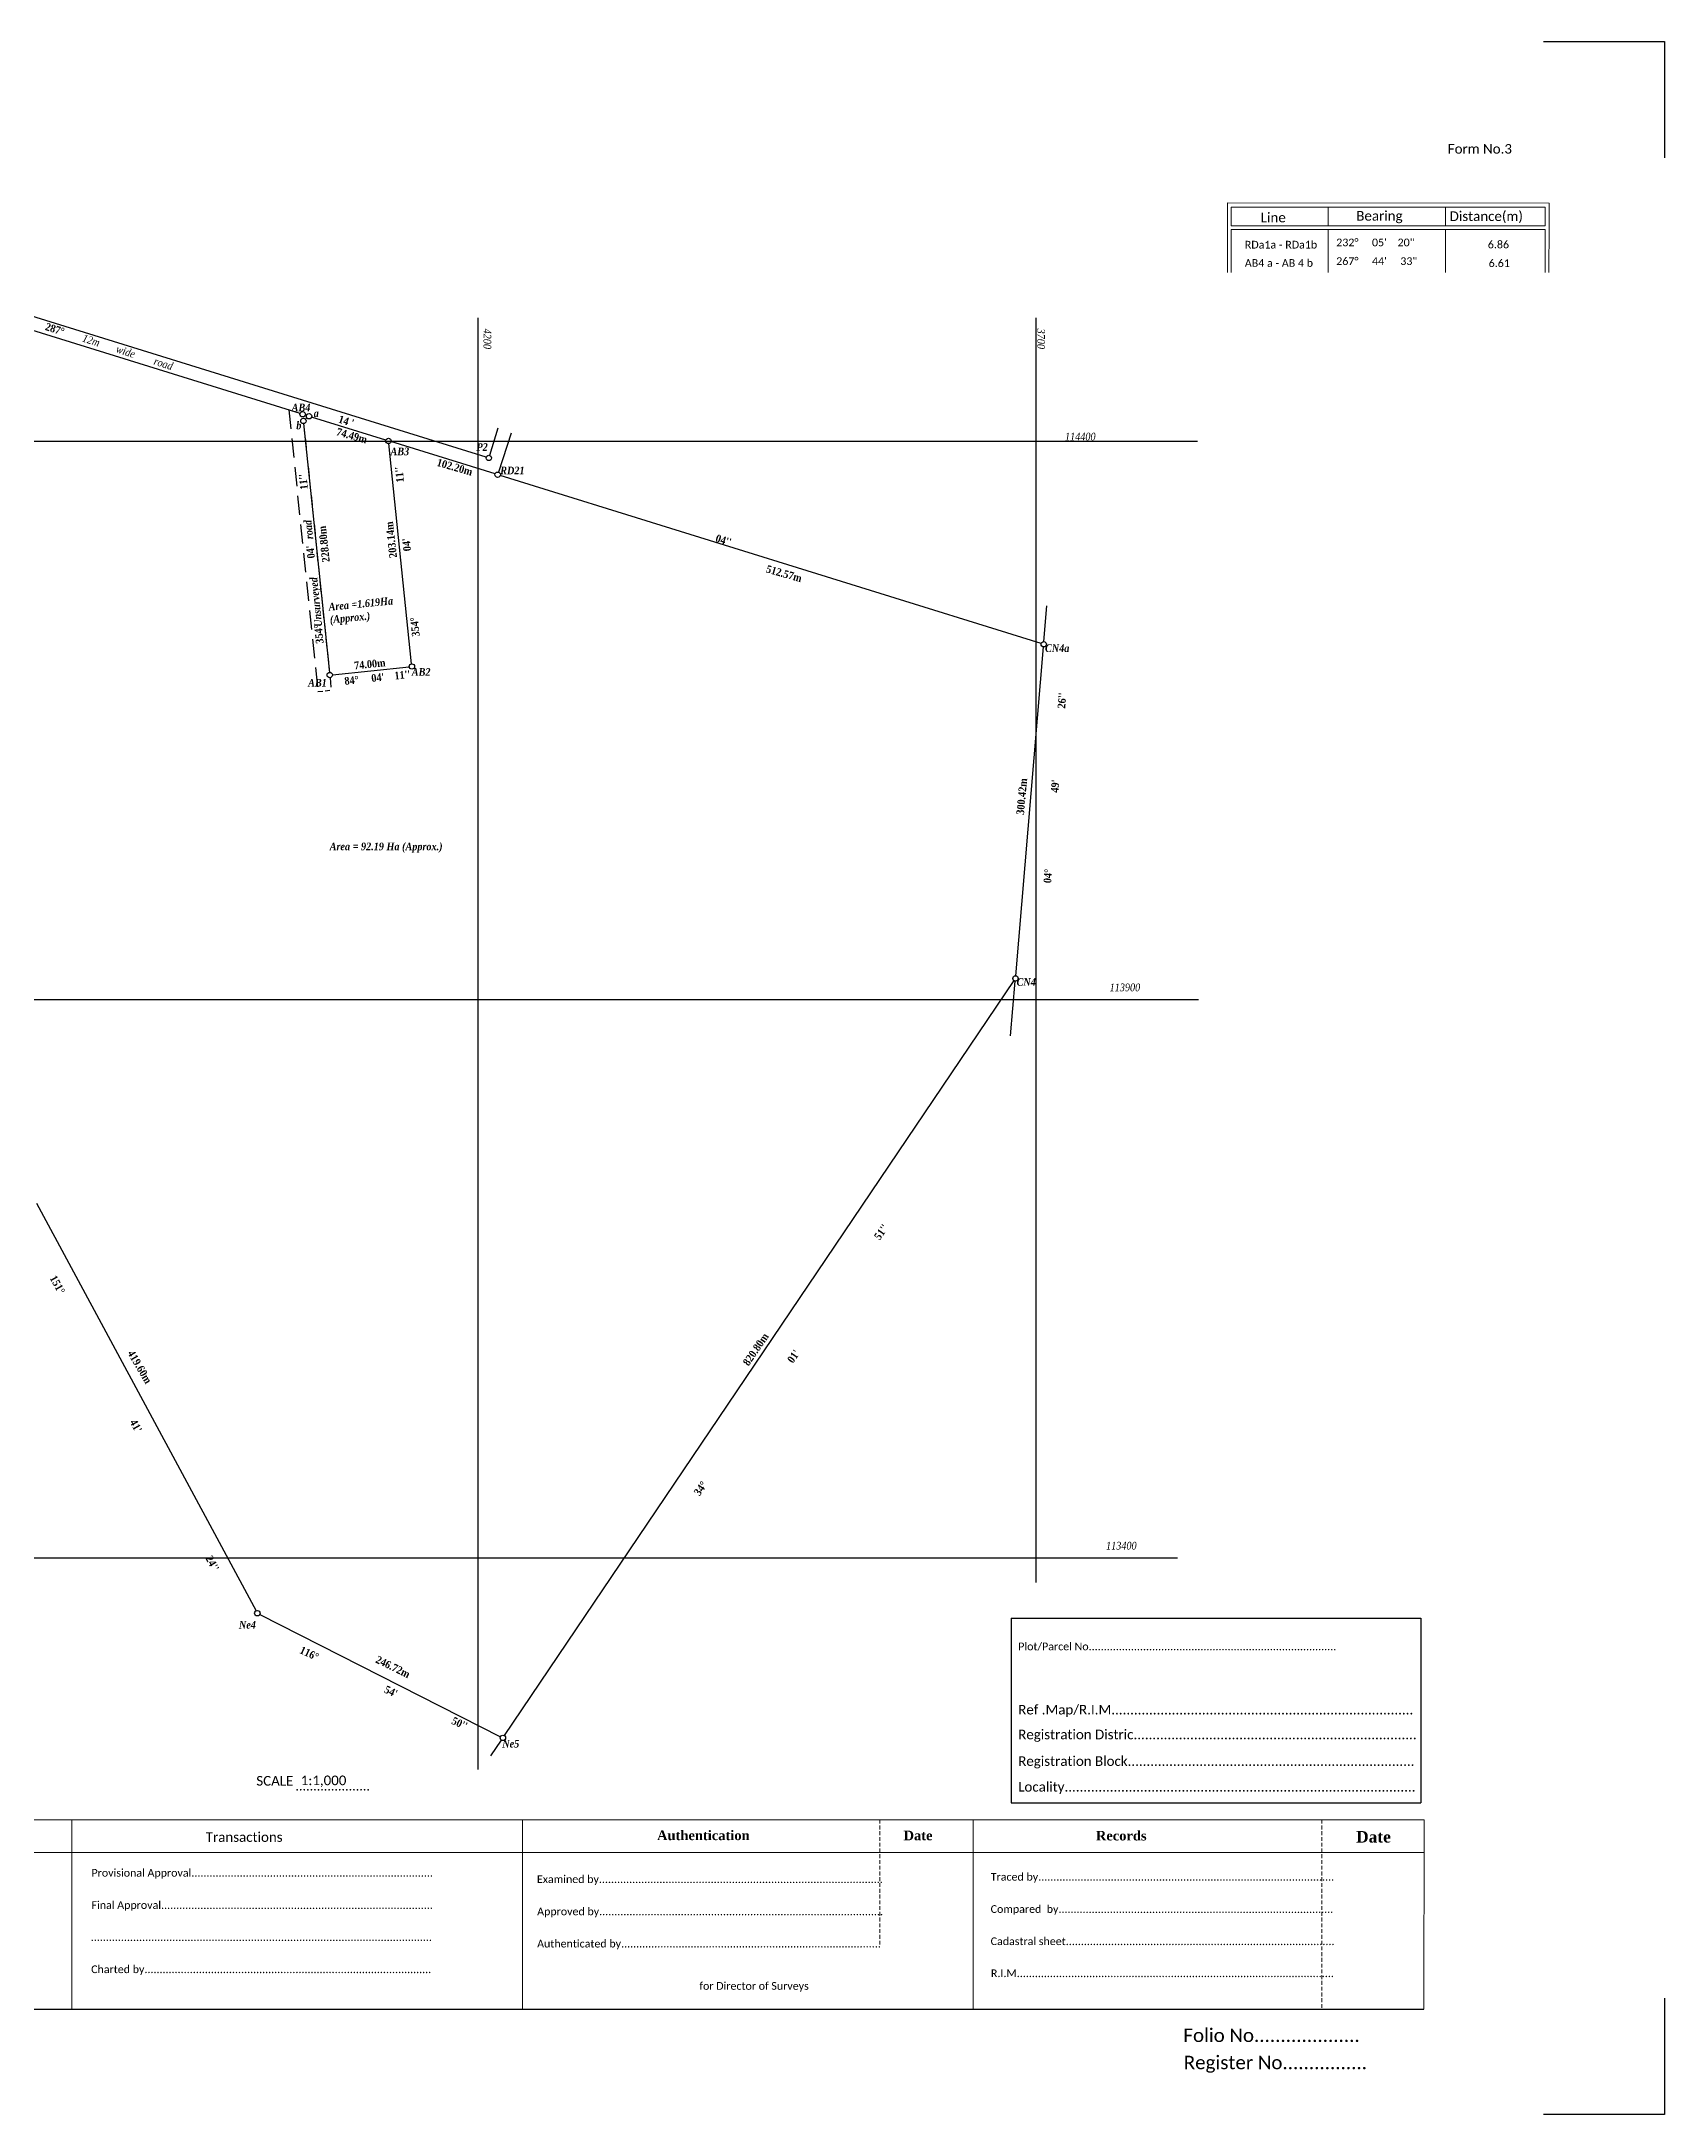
# Model space of a CAD drawing. Header units: metres. Extents: x -40671 to -39921, y 36851 to 37391.
# Drawn here: x -40344 to -39921, y 36851 to 37391 of the extents above; entities that cross this region are included whole.
import ezdxf

# ---------------------------------------------------------------- set-up
doc = ezdxf.new("R2010")
doc.units = ezdxf.units.M
for name, pattern in [('DASHED', [0.75, 0.5, -0.25]), ('DASHED2', [0.375, 0.25, -0.125]), ('DASHEDX2', [1.5, 1, -0.5])]:
    doc.linetypes.add(name, pattern=pattern)
doc.layers.add('C-ANNO-TABL-TITL', color=150, linetype='Continuous')
doc.layers.add('form', color=7, linetype='Continuous', lineweight=5)
doc.styles.add('Legend', font='calibri.ttf')
doc.styles.get("Standard").update_dxf_attribs({"font": 'simplex.shx'})

msp = doc.modelspace()

# ---------------------------------------------------------------- linework, layer by layer
at = {"color": 0}
for p, q in [((-39952.77, 37390.84), (-39921.26, 37390.84)), ((-39921.26, 37390.84), (-39921.26, 37360.53)), ((-39921.26, 36881.15), (-39921.26, 36850.84)), ((-39921.26, 36850.84), (-39952.77, 36850.84))]:
    msp.add_line(p, q, dxfattribs=at)
for p, q in [((-40228.31, 37282.56), (-40463.56, 37355.52)), ((-40276.82, 37293.95), (-40458.19, 37350.2)), ((-40275.03, 37292.77), (-40275.43, 37292.43)), ((-40254.47, 37287), (-40273.82, 37293)), ((-40254.46, 37287.02), (-40273.81, 37293.02)), ((-40275.91, 37291.29), (-40269.17, 37226.51)), ((-40225.25, 37290.12), (-40227.43, 37283.02)), ((-40221.81, 37288.8), (-40225.12, 37278.65)), ((-40247.77, 37228.73), (-40253.73, 37286.1)), ((-40226.01, 37278.19), (-40253.14, 37286.61)), ((-40228.67, 37279.02), (-40228.67, 37279.02)), ((-40083.71, 37234.03), (-40224.67, 37277.78)), ((-40082.98, 37234.52), (-40082.2, 37243.83)), ((-40090.34, 37147.47), (-40083.1, 37233.13)), ((-40268.4, 37225.88), (-40248.38, 37227.96)), ((-40223.59, 36949.54), (-40090.78, 37146.2)), ((-40091.66, 37131.86), (-40090.45, 37146.07)), ((-40345.49, 37088.25), (-40288.29, 36982.05)), ((-40287.33, 36981.12), (-40224.6, 36949.27)), ((-40227.11, 36944.32), (-40224.37, 36948.38))]:
    msp.add_line(p, q)
at = {"color": 152}
for p, q in [((-40230.54, 37318.82), (-40230.54, 36940.75)), ((-40085.13, 37318.82), (-40085.13, 36989.44)), ((-40042.98, 37286.61), (-40474.15, 37286.61)), ((-40042.72, 37141.2), (-40423.96, 37141.2)), ((-40048.17, 36995.8), (-40423.96, 36995.8))]:
    msp.add_line(p, q, dxfattribs=at)
at = {"linetype": 'DASHED', "ltscale": 10}
msp.add_line((-40279.78, 37294.87), (-40272.16, 37221.51), dxfattribs=at)
at = {"linetype": 'DASHED', "ltscale": 5}
for p, q in [((-40275.91, 37291.29), (-40269.17, 37226.51)), ((-40269.02, 37225.12), (-40268.69, 37221.87))]:
    msp.add_line(p, q, dxfattribs=at)
at = {"linetype": 'DASHED2', "ltscale": 5}
msp.add_line((-40272.16, 37221.51), (-40268.69, 37221.87), dxfattribs=at)
at = {"color": 7, "flags": 128}
for points in [[(-40091.56, 36980.11), (-39984.76, 36980.11)], [(-40091.56, 36980.11), (-40091.56, 36932.01)], [(-39984.76, 36980.11), (-39984.76, 36932.01)], [(-40091.56, 36932.01), (-39984.76, 36932.01)]]:
    msp.add_lwpolyline(points, dxfattribs=at)
at = {"flags": 128}
msp.add_lwpolyline([(-40453.68, 36878.26), (-39984.01, 36878.26)], dxfattribs=at)
at = {"color": 1}
for centre in [(-40276.15, 37293.73), (-40275.97, 37291.99), (-40274.49, 37293.21), (-40253.8, 37286.79), (-40247.69, 37228.03), (-40269.1, 37225.81)]:
    msp.add_circle(centre, 0.7, dxfattribs=at)
for centre in [(-40227.64, 37282.35), (-40225.34, 37277.99), (-40083.04, 37233.82), (-40090.4, 37146.77), (-40287.96, 36981.43), (-40223.98, 36948.96)]:
    msp.add_circle(centre, 0.7)
at = {"layer": 'form', "lineweight": 20}
for p, q in [((-40035.19, 37348.81), (-39951.37, 37348.72)), ((-40035.19, 37348.81), (-40035.19, 37342.45)), ((-40034.18, 37347.71), (-39952.37, 37347.71)), ((-40034.18, 37347.71), (-40034.18, 37342.85)), ((-40008.95, 37347.71), (-40008.95, 37342.85)), ((-39978.37, 37347.71), (-39978.37, 37342.85)), ((-39952.37, 37347.71), (-39952.37, 37342.85)), ((-39951.36, 37348.72), (-39951.36, 37342.85)), ((-40035.19, 37342.45), (-40035.19, 37330.65)), ((-40034.18, 37342.85), (-39952.37, 37342.85)), ((-40034.18, 37341.84), (-39952.37, 37341.84)), ((-40034.18, 37341.84), (-40034.18, 37330.69)), ((-40008.95, 37341.84), (-40008.95, 37330.69)), ((-39978.37, 37341.84), (-39978.37, 37330.69)), ((-39952.37, 37341.84), (-39952.37, 37330.69)), ((-39951.36, 37342.85), (-39951.38, 37330.7)), ((-40336.26, 36927.63), (-40336.26, 36878.26)), ((-40218.84, 36927.63), (-40218.84, 36878.26)), ((-40101.42, 36927.63), (-40101.42, 36878.26)), ((-39983.93, 36927.63), (-39984.01, 36878.26))]:
    msp.add_line(p, q, dxfattribs=at)
at = {"layer": 'form', "color": 0, "linetype": 'Continuous', "lineweight": 20}
for p, q in [((-40453.68, 36927.63), (-39983.93, 36927.63)), ((-40453.68, 36919.07), (-39983.95, 36919.07))]:
    msp.add_line(p, q, dxfattribs=at)
at = {"layer": 'form', "color": 0, "linetype": 'DASHEDX2', "lineweight": 13}
for p, q in [((-40125.77, 36927.63), (-40125.77, 36894.64)), ((-40010.53, 36927.63), (-40010.53, 36878.26))]:
    msp.add_line(p, q, dxfattribs=at)

# ---------------------------------------------------------------- texts
at = {"style": 'Legend'}
for s, p in [('RDa1a - RDa1b', (-40030.64, 37336.91)), ('6.86', (-39967.31, 37336.96)), ('AB4 a - AB 4 b', (-40030.64, 37332.14)), ('   6.61', (-39969.21, 37332.09))]:
    msp.add_text(s, height=2, dxfattribs=at).set_placement(p)
at = {"color": 7, "style": 'Legend'}
msp.add_text('Plot/Parcel No..................................................................................', height=2, dxfattribs=at).set_placement((-40089.69, 36971.78))
at = {"color": 7, "char_height": 2, "attachment_point": 1, "style": 'Legend'}
for s, insert in [('232%%D     05\'    20"', (-40006.82, 37339.49)), ('267%%D     44\'     33"', (-40006.82, 37334.62))]:
    msp.add_mtext_dynamic_manual_height_columns(s, width=198.3471, gutter_width=1, heights=[0], dxfattribs=dict(at, insert=insert))
at = {"char_height": 2, "attachment_point": 1}
for s, width, gutter_width, heights, insert, rotation in [("\\pxqc,t40;{\\fGaramond|b1|i0|c0|p18;287%%D                                                                                                                 14 '                                                                                                                                                     04''}", 228.1502, 1, [0], (-40362.3, 37323.78), 342.4888), ('\\pxqc;{\\fGaramond|b0|i1|c0|p18;12m       wide        road}', 29.157, 1, [0], (-40335.32, 37315.33), 342.2117), ('{\\fGaramond|b0|i1|c0|p18;\\C152;4200}', 6.1424, 0.291, [0], (-40227.02, 37316.04), 270), ('{\\fGaramond|b0|i1|c0|p18;\\C152;3700}', 6.1424, 0.291, [0.543], (-40082.71, 37316.04), 270), ('{\\fGaramond|b1|i0|c0|p18;74.49m}', 25.7144, 0.291, [0], (-40266.99, 37290.26), 344.0679), ('{\\fGaramond|b1|i0|c0|p18;102.20m}', 25.7144, 0.291, [0], (-40240.82, 37282.24), 344.0679), ("\\pxqc,t6,40;{\\fGaramond|b1|i0|c0|p18;354%%D                          04'                      11''}", 53.5997, 1, [0], (-40272.22, 37229.34), 95.8029), ("\\pxqc,t6,40;{\\fGaramond|b1|i0|c0|p18;354%%D                          04'                      11''}", 53.5997, 1, [0], (-40247.18, 37231.21), 95.8029), ('\\pxql;{\\fGaramond|b1|i1|c0|p18;Unsurveyed               road}', 41.1371, 0.291, [0], (-40273.03, 37238.25), 95.8592), ('{\\fGaramond|b1|i0|c0|p18;203.14m}', 25.7144, 0.291, [0], (-40253.54, 37256.21), 96.4559), ('{\\fGaramond|b1|i0|c0|p18;228.80m}', 25.7144, 0.291, [0], (-40271.05, 37255.07), 96.4559), ('{\\fGaramond|b1|i0|c0|p18;512.57m}', 25.7144, 0.291, [0], (-40154.99, 37254.5), 344.0679), ('{\\fGaramond|b1|i1|c0|p18;Area =1.619Ha (Approx.)}', 25.7144, 0.291, [0], (-40269.5, 37244.54), 5.6433), ('{\\fGaramond|b1|i0|c0|p18;74.00m}', 25.7144, 0.291, [0], (-40262.83, 37229.27), 5.6433), ("\\pxqc,t40;{\\fGaramond|b1|i0|c0|p18;84%%D     04'    11''}", 22.2926, 1, [0], (-40267.88, 37224.97), 6.0145), ("\\pxqc,t40;{\\fGaramond|b1|i0|c0|p18;04%%D                              49'                            26''}", 73.048, 1, [0], (-40084.05, 37160.09), 85.3894), ('{\\fGaramond|b1|i0|c0|p18;300.42m}', 6.0619, 0.291, [0], (-40090.2, 37189.53), 84.696), ("\\pxqc,t40;{\\fGaramond|b1|i0|c0|p18;34%%D                                                          01'                                                      51''}", 121.6479, 1, [0], (-40184.74, 36998.28), 54.8289), ("\\pxqc,t40;{\\fGaramond|b1|i0|c0|p18;151%%D                                                         41'                                                        24''}", 119.7059, 1, [0], (-40348.17, 37083.7), 299.0771), ('{\\fGaramond|b1|i0|c0|p18;419.60m}', 25.7144, 0.291, [0], (-40320.15, 37050.21), 300.4068), ('{\\fGaramond|b1|i0|c0|p18;820.80m}', 25.7144, 0.291, [0], (-40161.6, 37046.81), 55.6459), ("\\pxqc,t40;{\\fGaramond|b1|i0|c0|p18;116%%D                             54'                        50''}", 63.5987, 1, [0], (-40283.45, 36976.26), 335.0684), ('{\\fGaramond|b1|i0|c0|p18;246.72m}', 25.7144, 0.291, [0], (-40256.45, 36970.45), 333.8226)]:
    msp.add_mtext_dynamic_manual_height_columns(s, width=width, gutter_width=gutter_width, heights=heights, dxfattribs=dict(at, insert=insert, rotation=rotation))
for s, width, heights, insert in [('{\\fGaramond|b1|i1|c0|p18;AB4}', 25.7144, [0], (-40279.02, 37296.5)), ('{\\fGaramond|b1|i1|c0|p18;a}', 25.7144, [0], (-40273.27, 37295)), ('{\\fGaramond|b1|i1|c0|p18;b}', 25.7144, [0], (-40277.81, 37291.84)), ('{\\fGaramond|b1|i1|c0|p18;AB3}', 25.7144, [0], (-40253.27, 37285.06)), ('{\\fGaramond|b1|i1|c0|p18;P2}', 25.7144, [0], (-40230.87, 37286.2)), ('{\\fGaramond|b1|i1|c0|p18;RD21}', 25.7144, [0], (-40224.68, 37280.09)), ('{\\fGaramond|b1|i1|c0|p18;CN4a}', 25.7144, [0], (-40082.71, 37233.8)), ('{\\fGaramond|b1|i1|c0|p18;AB2}', 25.7144, [0], (-40247.72, 37227.62)), ('{\\fGaramond|b1|i1|c0|p18;AB1}', 25.7144, [0], (-40274.74, 37224.8)), ('{\\fGaramond|b1|i1|c0|p18;Area = 92.19 Ha (Approx.)}', 68.5657, [0.595], (-40269.11, 37182.16)), ('{\\fGaramond|b1|i1|c0|p18;CN4}', 25.7144, [0.413], (-40090.12, 37146.86)), ('{\\fGaramond|b1|i1|c0|p18;Ne4}', 25.7144, [0], (-40292.77, 36979.43)), ('{\\fGaramond|b1|i1|c0|p18;Ne5}', 25.7144, [0], (-40224.14, 36948.44))]:
    msp.add_mtext_dynamic_manual_height_columns(s, width=width, gutter_width=0.291, heights=heights, dxfattribs=dict(at, insert=insert))
at = {"layer": 'C-ANNO-TABL-TITL', "char_height": 2, "attachment_point": 1}
for s, insert in [('{\\fGaramond|b0|i1|c0|p18;\\C152;114400}', (-40077.5, 37288.92)), ('{\\fGaramond|b0|i1|c0|p18;\\C152;113900}', (-40065.87, 37145.45)), ('{\\fGaramond|b0|i1|c0|p18;\\C152;113400}', (-40066.8, 37000.02))]:
    msp.add_mtext_dynamic_manual_height_columns(s, width=22.7507, gutter_width=0.291, heights=[0], dxfattribs=dict(at, insert=insert))
at = {"layer": 'form', "style": 'Legend'}
for s, height, p in [(' Form No.3', 2.5, (-39978.63, 37361.62)), ('Line', 2.5, (-40026.48, 37343.73)), ('Bearing', 2.5, (-40001.58, 37344.17)), ('Distance(m)', 2.5, (-39977.26, 37344.07)), ('Ref .Map/R.I.M................................................................................', 2.5, (-40089.69, 36955.06)), ('Registration Distric...........................................................................', 2.5, (-40089.69, 36948.59)), ('Registration Block............................................................................', 2.5, (-40089.69, 36941.66)), ('Locality.............................................................................................', 2.5, (-40089.7, 36934.96)), ('                                .....................', 2.35, (-40304.54, 36935.25)), ('Transactions', 2.5, (-40301.42, 36921.87)), ('Provisional Approval................................................................................', 2, (-40331.18, 36912.81)), ('Examined by..............................................................................................', 2, (-40215.1, 36911.15)), ('Traced by..................................................................................................', 2, (-40096.84, 36911.77)), ('Final Approval..........................................................................................', 2, (-40331.18, 36904.41)), ('Approved by..............................................................................................', 2, (-40215.05, 36902.75)), ('Compared  by...........................................................................................', 2, (-40096.87, 36903.37)), ('.................................................................................................................', 2, (-40331.38, 36896.08)), ('Authenticated by......................................................................................', 2, (-40215.05, 36894.36)), ('Cadastral sheet.........................................................................................', 2, (-40096.87, 36894.98)), ('Charted by...............................................................................................', 2, (-40331.26, 36887.68)), ('R.I.M.........................................................................................................', 2, (-40096.8, 36886.64)), ('for Director of Surveys', 2, (-40172.77, 36883.34)), ('Folio No....................', 3.5, (-40046.64, 36869.74)), ('Register No................', 3.5, (-40046.54, 36862.65))]:
    msp.add_text(s, height=height, dxfattribs=at).set_placement(p)
at = {"layer": 'form', "color": 0, "style": 'Legend'}
for s, p in [('SCALE', (-40288.23, 36936.52)), ('1:1,000', (-40276.65, 36936.64))]:
    msp.add_text(s, height=2.5, dxfattribs=at).set_placement(p)
at = {"layer": 'form', "width": 166.1859, "attachment_point": 1, "style": 'Legend'}
for s, insert, char_height in [('{\\fTimes New Roman|b1|i0|c0|p18;Authentication}', (-40183.8, 36924.82), 2.5), ('{\\fTimes New Roman|b1|i0|c0|p18;Date}', (-40119.57, 36924.79), 2.5), ('{\\fTimes New Roman|b1|i0|c0|p18;Records}', (-40069.45, 36924.74), 2.5), ('{\\fTimes New Roman|b1|i0|c0|p18;Date}', (-40001.64, 36924.69), 3)]:
    msp.add_mtext(s, dxfattribs=dict(at, insert=insert, char_height=char_height))

doc.saveas('drawing.dxf')
